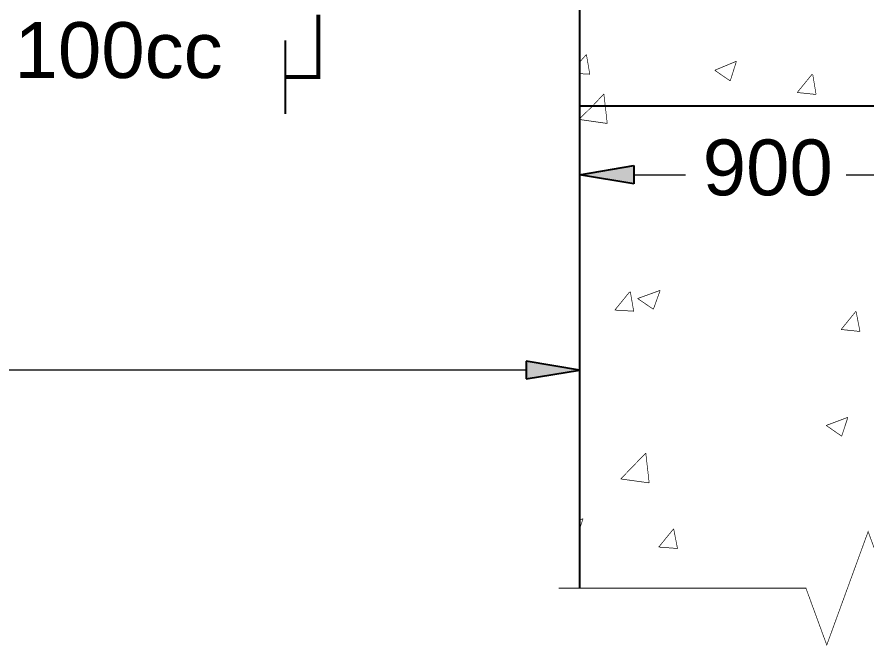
# Model space of a CAD drawing. Header units: millimetres. Extents: x 72 to 769, y 17 to 576.
# Drawn here: x 650.9 to 704.2, y 457.8 to 497.2 of the extents above; entities that cross this region are included whole.
import ezdxf

# ---------------------------------------------------------------- set-up
doc = ezdxf.new("R2010")
doc.units = ezdxf.units.MM
for name, color, linetype in [('H', 7, 'Continuous'), ('P', 7, 'Continuous'), ('T', 7, 'Continuous')]:
    doc.layers.add(name, color=color, linetype=linetype)

msp = doc.modelspace()

# ---------------------------------------------------------------- hatches: boundary and pattern name
at = {"layer": 'H', "linetype": 'Continuous'}
for points in [[(689.575, 486.78), (686.188, 487.327), (689.575, 487.927), (689.575, 486.78)], [(682.854, 474.539), (682.854, 475.65), (686.188, 475.103), (682.854, 474.539)]]:
    msp.add_hatch(color=256, dxfattribs=at).paths.add_polyline_path(points)

# ---------------------------------------------------------------- linework, layer by layer
at = {"layer": 'P'}
for points, const_width in [([(686.188, 491.649), (686.188, 499.445), (699.699, 499.445)], 0.127), ([(669.802, 497.364), (669.802, 493.466), (667.738, 493.466)], 0.254), ([(667.738, 495.759), (667.738, 491.155)], 0.127), ([(686.188, 494.4), (686.611, 494.877)], 0.042), ([(686.823, 493.642), (686.611, 494.877)], 0.042), ([(694.655, 493.889), (696.013, 494.453)], 0.042), ([(695.625, 493.219), (696.013, 494.453)], 0.042), ([(694.655, 493.889), (695.625, 493.219)], 0.042), ([(686.188, 493.677), (686.823, 493.642)], 0.042), ([(699.823, 492.495), (700.758, 493.642)], 0.042), ([(701.005, 492.372), (700.793, 493.642)], 0.042), ([(686.999, 491.649), (687.705, 492.407)], 0.042), ([(687.917, 490.555), (687.793, 491.649), (687.705, 492.407)], 0.042), ([(699.823, 492.495), (701.005, 492.372)], 0.042), ([(686.188, 461.433), (686.188, 491.649), (709.507, 491.649)], 0.127), ([(686.188, 491.649), (686.188, 461.433)], 0.127), ([(686.188, 490.855), (686.999, 491.649)], 0.042), ([(686.188, 490.802), (687.917, 490.555)], 0.042), ([(686.188, 490.59), (686.188, 486.022)], 0.085), ([(689.575, 487.327), (692.838, 487.327)], 0.085), ([(706.173, 487.327), (702.874, 487.327)], 0.085), ([(688.393, 478.861), (689.328, 480.007)], 0.042), ([(689.575, 478.79), (689.363, 480.007)], 0.042), ([(689.822, 479.584), (691.233, 480.095)], 0.042), ([(690.809, 478.913), (691.233, 480.095)], 0.042), ([(689.822, 479.584), (690.809, 478.913)], 0.042), ([(688.393, 478.861), (689.575, 478.79)], 0.042), ([(702.575, 477.643), (703.509, 478.79)], 0.042), ([(703.756, 477.52), (703.509, 478.79)], 0.042), ([(702.575, 477.643), (703.756, 477.52)], 0.042), ([(686.188, 476.956), (686.188, 473.781)], 0.085), ([(682.837, 475.103), (595.136, 475.103)], 0.085), ([(701.64, 471.629), (702.998, 472.14)], 0.042), ([(702.61, 470.958), (702.998, 472.14)], 0.042), ([(701.64, 471.629), (702.61, 470.958)], 0.042), ([(688.763, 468.277), (690.333, 469.9)], 0.042), ([(690.545, 468.03), (690.333, 469.9)], 0.042), ([(688.763, 468.277), (690.545, 468.03)], 0.042), ([(686.188, 465.702), (686.4, 465.79)], 0.042), ([(686.188, 465.155), (686.4, 465.79)], 0.042), ([(691.145, 464.009), (692.079, 465.155)], 0.042), ([(692.326, 463.885), (692.079, 465.155)], 0.042), ([(684.883, 461.433), (700.37, 461.433), (701.675, 457.87), (704.268, 464.979), (705.573, 461.433), (721.572, 461.433)], 0.042), ([(691.145, 464.009), (692.326, 463.92)], 0.042)]:
    msp.add_lwpolyline(points, dxfattribs=dict(at, const_width=const_width))
for points in [[(686.188, 487.327), (689.575, 487.927)], [(689.575, 487.927), (689.575, 486.78)], [(689.575, 486.78), (686.188, 487.327)], [(682.837, 475.65), (682.837, 474.557)], [(686.188, 475.103), (682.837, 475.65)], [(682.837, 474.557), (686.188, 475.103)]]:
    msp.add_lwpolyline(points, dxfattribs=at)

# ---------------------------------------------------------------- texts
at = {"layer": 'T', "char_height": 3.5, "attachment_point": 7}
for s, insert in [('{\\fArial|b0|i0|c0|p18;20mmRODS@100cc}', (618.1, 492.7)), ('{\\fArial|b0|i0|c0|p18;900}', (693.9, 486))]:
    msp.add_mtext(s, dxfattribs=dict(at, insert=insert))

doc.saveas('drawing.dxf')
